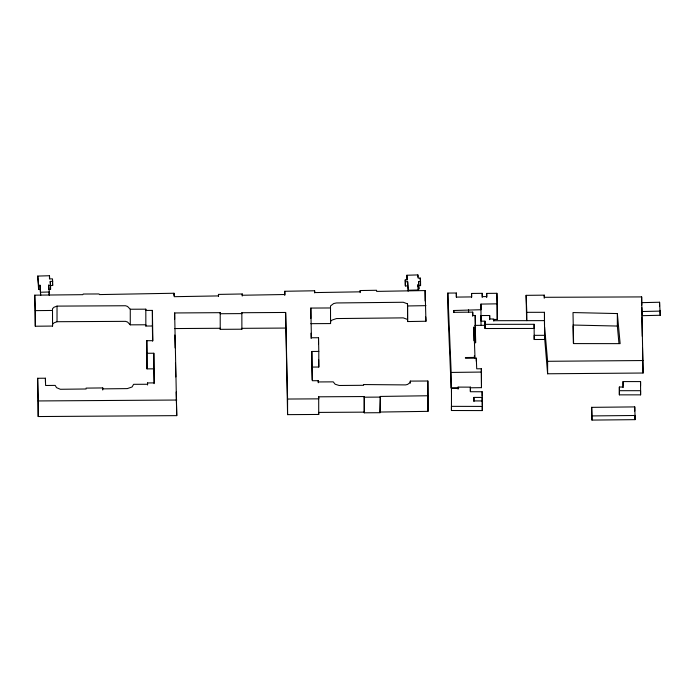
<?xml version="1.0" encoding="UTF-8"?>
<svg xmlns="http://www.w3.org/2000/svg" width="695" height="695" viewBox="0 0 695 695"><rect width="100%" height="100%" fill="white"/><g stroke="black" fill="none" stroke-linecap="round" stroke-linejoin="round"><path stroke-width="1.04" d="M470.376 387.132L470.367 391.728L482.165 391.754L482.174 401.588L482.174 397.427L473.912 397.41L473.921 400.919L482.287 400.937L482.278 410.58L451.446 410.51L451.481 388.236L458.057 388.244L458.075 387.106L470.376 387.132L470.376 391.285M174.645 328.561L220.211 328.275L220.228 329.334L241.886 329.204L241.851 312.733L285.636 312.463L287.574 414.637L318.718 414.455L318.701 396.81L364.241 396.541L364.258 412.804L380.026 412.7L380.321 396.437L427.998 395.75L427.851 381.008L410.285 381.103L410.285 383.18M380.026 412.7L380.321 396.437M152.622 341.149L152.379 326.007L145.846 326.033L145.82 324.782L130.269 324.834L130.269 309.24L127.533 306.434L125.526 305.748L57.025 306.113L53.958 307.268L52.499 308.719L52.551 326.059L35.306 326.233L34.75 295.166L82.896 294.671L83.174 294.028L99.081 293.959L99.411 294.584L174.002 293.247L174.202 296.687L218.569 295.914L218.473 294.402L242.225 293.976L242.286 295.245L284.933 294.515L284.759 291.274L314.618 290.779L314.713 292.586L360.253 291.831L360.175 290.545L376.568 290.275L376.638 291.396L425.114 290.562L425.948 321.246L407.618 321.559L407.496 303.845L403.282 302.264L336.467 302.959L333.687 303.533L330.507 305.956L330.551 323.566L310.83 323.67M130.269 324.834L127.533 322.037L125.526 321.351L57.025 321.716L53.958 322.871L52.499 324.322L52.551 326.059M50.24 285.558L52.672 285.489L52.672 281.327L52.464 278.851L49.745 278.938L49.467 275.733L37.756 276.071L38.599 285.306L40.032 285.263L40.649 295.358L40.032 285.263M37.756 276.071L38.599 289.467L40.032 289.424M417.895 286.948L417.895 284.863L418.894 284.837L418.894 288.99L417.895 289.024M406.905 279.407L406.905 275.246L417.877 274.916L418.155 278.122L420.24 278.07L420.553 281.449L420.553 285.61L418.607 285.662M418.607 283.586L418.607 281.501L420.553 281.449M408.147 291.222L407.661 285.888L405.385 285.949L405.228 284.116L405.228 279.955L407.331 279.903L406.905 275.246M40.649 292.239L49.319 291.987L49.319 295.114M405.228 279.955L405.385 281.788L407.661 281.727L408.434 290.258L418.355 289.98L417.895 284.863M50.24 283.473L50.24 281.397L52.672 281.327M48.693 288.286L48.693 285.167L50.579 285.115L50.579 289.276L48.693 289.329M641.832 307.581L642.137 315.686L660.25 315.261L659.572 302.238L641.459 302.655L641.607 304.627M642.137 311.525L660.25 311.099M407.496 303.845L407.618 305.956L425.948 305.652M474.789 325.382L481.018 325.329L480.957 304.089L497.264 303.837L497.264 319.439L493.189 319.509M380.321 412.039L427.998 411.353L427.998 395.75M475.189 315.469L475.606 342.783L475.189 315.469L472.835 315.504L472.704 312.133L453.835 312.316L453.783 310.5L481.018 309.727L480.957 304.089M471.557 297.616L471.557 293.455L482.2 293.333L482.313 296.626L486.795 296.583L486.691 293.403L496.882 293.299L497.264 303.837M473.877 340.724L473.877 327.197L475.606 327.18M470.654 387.793L481.479 387.662L481.348 368.758L476.718 368.819L476.292 358.168L465.459 358.299L465.424 357.525L474.998 357.421L473.877 327.197M471.557 293.455L471.679 296.913L456.372 297.095L456.337 293.021L447.823 293.073L451.168 372.433L481.479 372.06M447.823 293.073L447.823 308.667L451.168 388.036L458.743 387.94M526.628 320.56L526.115 295.34L544.237 295.158L544.367 297.304L641.659 296.913L643.075 373.024L547.617 373.78L544.585 337.379M34.75 295.166L35.306 310.63L52.551 310.457M130.269 309.24L145.82 309.179L145.846 310.43L152.379 310.404L152.865 340.68L146.793 340.698L146.984 353.269L153.83 353.242L154.307 382.893L147.549 382.936L147.575 384.266L133.614 384.318L132.059 386.993L127.315 388.601L102.79 388.87L102.756 387.932L86.076 388.114L86.119 388.991L60.352 389.278L56.53 387.654L55.2 385.404L45.601 385.482L45.427 378.219L37.652 378.271L38.216 416.548L176.756 415.636L174.645 312.959L220.211 312.672L220.228 313.732L241.886 313.601L241.851 312.733M591.688 407.348L634.744 406.905L635.048 415.488L635.048 419.65L591.975 420.084L591.688 407.348L591.975 420.084M591.975 415.923L635.048 415.488M544.602 326.998L547.617 361.296L643.075 360.54M285.636 328.066L241.851 328.335L241.886 329.204M311.829 351.47L318.796 351.427L318.796 367.03L311.829 367.073L311.829 351.47L312.429 380.73L318.249 380.695L318.267 381.946L333.235 381.859L335.138 384.222L339.16 385.49L363.581 385.291L363.546 384.552L405.559 384.908L407.574 384.439L410.337 382.406L410.285 381.103M364.241 396.541L364.258 397.201L380.026 397.097M37.652 378.271L38.216 400.945L176.756 400.033M310.83 318.466L310.83 308.067L330.551 307.963M318.796 351.427L318.527 337.727L311.412 337.761L310.83 308.067M285.636 312.463L287.574 399.034L318.718 398.852L318.701 396.81M364.241 412.144L318.701 412.413L318.718 414.455M146.793 340.698L146.984 368.871L153.83 368.845L154.073 383.666M526.115 295.34L526.801 312.324L544.463 312.307L544.602 339.481L534.212 339.499L534.116 324.296L485.041 324.357L484.98 321.168L481.018 321.168L480.957 315.53L489.68 315.513L489.697 318.979L493.763 318.97L493.763 321.047M493.763 320.699L544.463 320.63M484.98 321.168L485.041 328.518L534.116 328.457L534.116 324.296M544.602 335.32L534.212 335.338L534.212 339.499M481.018 325.329L484.98 325.329M623.068 385.742L623.068 381.581L640.564 381.581L640.599 394.856L619.367 394.856L619.358 391.189M619.367 394.856L619.358 387.028L623.085 387.037M617.342 313.567L573.01 312.559L573.592 343.591L620.14 343.643L617.342 313.567L617.342 326.051L618.941 343.234M573.01 325.043L617.342 326.051M407.496 319.448L403.282 317.867L336.467 318.562L331.784 320.178L330.507 321.559L330.551 323.566M420.553 285.61L420.24 278.07M48.693 285.167L49.319 291.987M48.963 292.248L49.232 295.175M50.24 281.397L50.579 285.115M50.414 287.417L50.579 289.276M418.607 281.501L418.894 284.837M418.755 287.33L418.894 288.99M52.464 283.013L52.672 285.489M659.876 310.335L660.25 315.261M425.705 316.937L425.948 321.246M481.479 387.662L481.348 368.758M474.355 355.753L474.433 357.908M634.9 415.358L635.048 419.65M497.264 319.439L496.882 293.299M174.801 335.016L175.114 347.908M175.479 362.964L175.818 376.933M176.183 391.989L176.756 415.636M641.832 316.946L642.258 336.354M642.528 348.221L643.075 373.024M311.829 367.073L312.098 380.078M573.028 326.111L573.349 343.234M318.658 359.645L318.796 367.03M311.012 333.209L311.117 338.517M427.998 411.353L427.851 381.008M623.068 381.581L623.076 387.558M619.358 387.028L619.367 390.694L640.599 390.694L640.599 394.856M659.572 302.238L659.572 306.399M641.659 296.913L641.659 305.235M640.564 381.581L640.564 385.742M634.744 406.905L634.744 411.066M547.617 361.296L547.617 373.78M544.463 312.307L544.463 324.782M544.237 295.158L544.237 298.277M526.801 312.324L526.801 320.647M489.68 315.513L489.68 319.674M486.691 293.403L486.691 297.564M485.041 324.357L485.041 328.518M482.287 400.937L482.287 405.098M482.278 410.58L482.278 406.419L451.446 406.349L451.446 410.51M482.2 293.333L482.2 297.495M482.165 391.754L482.165 395.915M476.292 358.168L476.292 361.287M473.912 397.41L473.912 401.571M472.704 312.133L472.704 316.286M468.552 309.831L468.578 312.437M458.075 387.106L458.075 389.191M456.337 293.021L456.337 297.173M453.783 310.5L453.783 312.576M451.481 388.236L451.481 392.397M451.168 372.433L451.168 388.036M425.114 290.562L425.114 300.97M417.877 274.916L417.877 277.001M407.661 281.727L407.661 285.888M407.618 305.956L407.618 321.559M405.385 281.788L405.385 285.949M364.258 397.201L364.258 412.804M360.175 290.545L360.175 292.63M318.527 337.727L318.527 343.964M318.249 380.695L318.249 382.78M314.618 290.779L314.618 292.864M287.574 399.034L287.574 414.637M284.759 291.274L284.759 295.436M242.225 293.976L242.225 296.061M220.211 312.672L220.228 329.334M218.473 294.402L218.473 296.478M174.645 312.959L174.645 319.205M174.002 293.247L174.002 295.323M153.83 353.242L153.83 368.845M152.379 310.404L152.379 326.007M147.549 382.936L147.549 385.013M146.984 353.269L146.984 368.871M145.82 309.179L145.846 326.033M102.756 387.932L102.756 390.008M57.025 306.113L57.025 321.716M49.467 275.733L49.467 278.851M45.427 378.219L45.427 382.38M38.599 285.306L38.599 289.467M38.216 400.945L38.216 416.548M35.306 310.63L35.306 326.233"/></g></svg>
